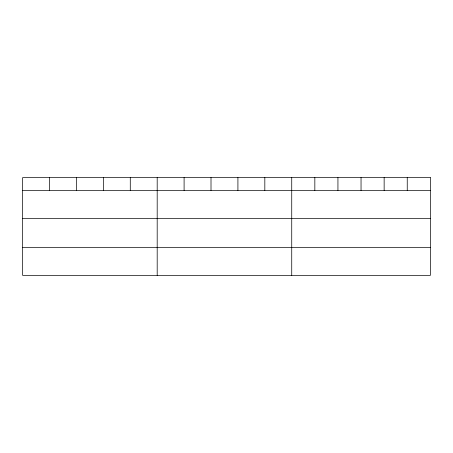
<?xml version="1.0" encoding="UTF-8"?>
<svg xmlns="http://www.w3.org/2000/svg" width="453" height="453" viewBox="0 0 453 453"><rect width="100%" height="100%" fill="white"/><g stroke="black" fill="none" stroke-linecap="round" stroke-linejoin="round"><path stroke-width="0.68" d="M22.65 190.424L430.35 190.424M22.65 218.465L430.35 218.465M22.65 247.355L430.35 247.355M407.247 177.604L407.247 190.424M384.144 177.604L384.144 190.424M361.041 177.604L361.041 190.424M337.938 177.604L337.938 190.424M314.835 177.604L314.835 190.424M291.732 177.604L291.732 275.396M264.824 177.604L264.824 190.424M237.916 177.604L237.916 190.424M211.007 177.604L211.007 190.424M184.099 177.604L184.099 190.424M157.191 177.604L157.191 275.396M130.283 177.604L130.283 190.424M103.375 177.604L103.375 190.424M76.466 177.604L76.466 190.424M49.558 177.604L49.558 190.424M430.35 177.604L22.65 177.604L22.65 275.396L430.35 275.396L430.35 177.604"/></g></svg>
